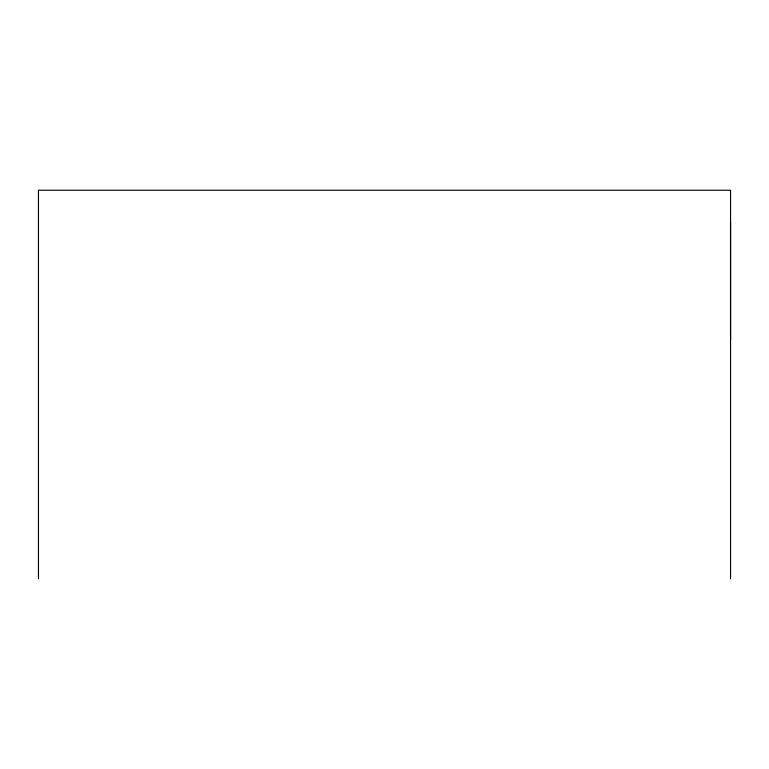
<?xml version="1.0" encoding="UTF-8"?>
<svg xmlns="http://www.w3.org/2000/svg" width="769" height="769" viewBox="0 0 769 769"><rect width="100%" height="100%" fill="white"/><g stroke="black" fill="none" stroke-linecap="round" stroke-linejoin="round"><path stroke-width="1.15" d="M730.55 339.831L730.55 222.154M730.55 578.769L730.55 190.231L38.45 190.231L38.45 578.769"/></g></svg>
